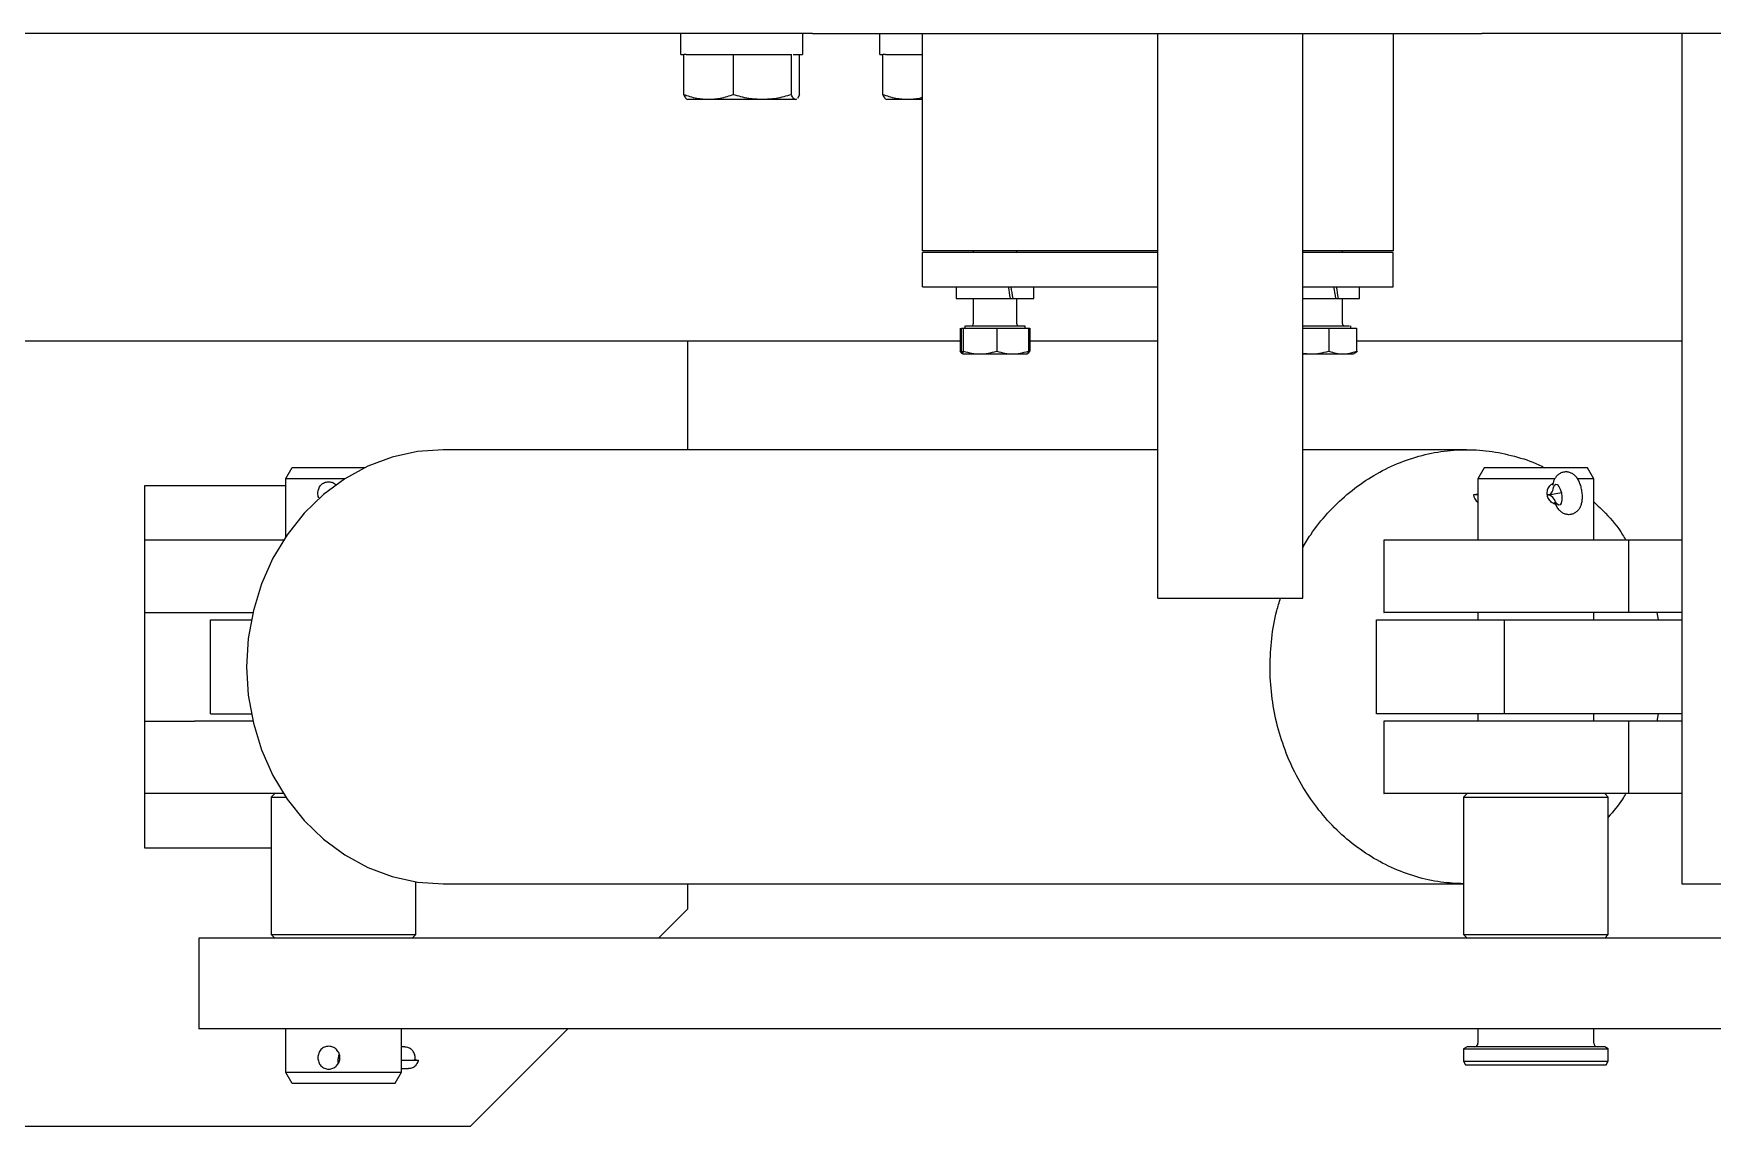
# Model space of a CAD drawing. Header units: millimetres. Extents: x 1293 to 41893, y 1011 to 26911.
# Drawn here: x 11770 to 12079.2, y 13901.7 to 14103 of the extents above; entities that cross this region are included whole.
import ezdxf

# ---------------------------------------------------------------- set-up
doc = ezdxf.new("R2010")
doc.units = ezdxf.units.MM
doc.header["$LTSCALE"] = 50
doc.layers.add('MAQUINAS', color=11, linetype='Continuous')

msp = doc.modelspace()

# ---------------------------------------------------------------- linework, layer by layer
at = {"layer": 'MAQUINAS', "linetype": 'Continuous', "lineweight": 25}
for p, q in [((11913.4165986, 14103.0425398), (11577.1914783, 14103.0425398)), ((11889.13684, 14103.0425398), (11889.13684, 14099.2158731)), ((11911.6501733, 14099.2158731), (11911.6501733, 14103.0425398)), ((11925.8035066, 14103.0425398), (11925.8035066, 14099.2158731)), ((11933.72684, 14063.0425398), (11933.72684, 14103.0425398)), ((11977.0601733, 14032.3758731), (11977.0601733, 14103.0425398)), ((12003.72684, 14032.3758731), (12003.72684, 14103.0425398)), ((12020.3935066, 14103.0425398), (12020.3935066, 14063.0425398)), ((12333.72684, 14103.0425398), (12036.7494008, 14103.0425398)), ((12073.5454338, 14103.0425398), (12073.5454338, 13946.3758731)), ((11889.7187207, 14091.7757038), (11889.7187207, 14099.2158731)), ((11890.1982029, 14099.2158731), (11889.7187207, 14099.2158731)), ((11898.3893351, 14099.2158731), (11899.4281961, 14099.2158731)), ((11898.8688173, 14091.7757038), (11898.8688173, 14099.2158731)), ((11908.9842245, 14099.2158731), (11909.5436032, 14099.2158731)), ((11909.5436032, 14091.7757038), (11909.5436032, 14099.2158731)), ((11911.0682926, 14091.7757038), (11911.0682926, 14099.2158731)), ((11926.3853874, 14091.7757038), (11926.3853874, 14099.2158731)), ((11926.8648696, 14099.2158731), (11926.3853874, 14099.2158731)), ((11911.0682926, 14091.7757038), (11910.6662199, 14091.0935873)), ((11890.2826471, 14090.9465446), (11890.3935066, 14090.8825398)), ((11910.4818329, 14090.9855734), (11910.3059479, 14090.8825398)), ((11910.3935066, 14090.8825398), (11910.5043662, 14090.9465446)), ((11926.9493137, 14090.9465446), (11927.0601733, 14090.8825398)), ((11933.7268267, 14056.3758731), (11933.7268267, 14062.7258731)), ((11977.0601733, 14062.7258731), (11933.7268267, 14062.7258731)), ((11977.0601733, 14063.0425398), (11933.72684, 14063.0425398)), ((11943.0601601, 14063.0425398), (11943.0601601, 14062.7258731)), ((11951.0601601, 14062.7258731), (11951.0601601, 14063.0425398)), ((12020.3935066, 14063.0425398), (12003.72684, 14063.0425398)), ((12020.3934934, 14062.7258731), (12003.72684, 14062.7258731)), ((12011.0601601, 14062.7258731), (12011.0601601, 14063.0425398)), ((12020.3934934, 14056.3758731), (12020.3934934, 14062.7258731)), ((11933.7268267, 14056.3758731), (11977.0601733, 14056.3758731)), ((11939.9034934, 14056.3758731), (11939.9034934, 14054.2558731)), ((11954.2168267, 14054.2558731), (11954.2168267, 14056.3758731)), ((12003.72684, 14056.3758731), (12020.3934934, 14056.3758731)), ((12014.2168267, 14054.2558731), (12014.2168267, 14056.3758731)), ((11939.9034934, 14054.2558731), (11954.2168267, 14054.2558731)), ((11943.0601601, 14054.2558731), (11943.0601601, 14049.5892064)), ((11951.0601601, 14049.5892064), (11951.0601601, 14054.2558731)), ((12003.6771137, 14054.2558731), (12014.2168267, 14054.2558731)), ((12011.0601601, 14049.5892064), (12011.0601601, 14054.2558731)), ((11940.6603846, 14048.7891398), (11940.6603846, 14044.5517048)), ((11940.9135033, 14048.7891398), (11953.4599355, 14048.7891398)), ((11940.9135033, 14044.5517048), (11940.9135033, 14048.7891398)), ((11941.2184463, 14048.7891398), (11941.2184463, 14044.5517048)), ((11941.5268267, 14049.1892064), (11941.5268267, 14048.7891398)), ((11947.3651031, 14048.7891398), (11947.3651031, 14044.5517048)), ((11951.4513812, 14049.1892064), (11951.7359641, 14049.1892064)), ((11952.5934934, 14048.7891398), (11952.5934934, 14049.1892064)), ((11953.2068169, 14048.7891398), (11953.2068169, 14044.5517048)), ((11953.4599355, 14048.7891398), (11953.4599355, 14044.5517048)), ((12003.72684, 14048.7891398), (12013.6685289, 14048.7891398)), ((12008.5623743, 14048.7891398), (12008.5623743, 14044.5517048)), ((12012.5934934, 14048.7891398), (12012.5934934, 14049.1892064)), ((12013.6685289, 14048.7891398), (12013.6685289, 14044.5517048)), ((11940.6603846, 14046.3758731), (11728.3934934, 14046.3758731)), ((11890.3934895, 14046.3758731), (11890.3934895, 14026.3758731)), ((11977.0601733, 14046.3758731), (11953.4599355, 14046.3758731)), ((12073.5454338, 14046.3758731), (12013.8235433, 14046.3758731)), ((11940.6603846, 14044.5517048), (11940.8745122, 14044.4909267)), ((11940.9135033, 14044.5517048), (11940.9925267, 14044.1472859)), ((11941.0543705, 14044.0365793), (11941.0659748, 14044.0158064)), ((11943.4094755, 14044.0158064), (11944.0584414, 14044.0158064)), ((11949.3584541, 14044.0158064), (11950.0526267, 14044.0158064)), ((11953.226295, 14044.1472859), (11953.4599355, 14044.5517048)), ((12003.72684, 14044.1423024), (12005.2581899, 14044.0158064)), ((12013.0601601, 14044.0158064), (12013.2154372, 14044.1054557)), ((12013.3503777, 14044.1968177), (12013.8235433, 14044.5517048)), ((11977.0601733, 14026.3758731), (11845.4179923, 14026.3758731)), ((12033.929437, 14026.3758731), (12003.72684, 14026.3758731)), ((11817.54819, 14023.0425398), (11816.3934895, 14021.0425398)), ((11816.3934895, 14021.0425398), (11816.3934895, 14010.2266932)), ((12037.1738844, 14023.0425398), (12036.0191839, 14021.0425398)), ((12036.0191839, 14021.0425398), (12036.0191839, 14009.7092064)), ((12057.3525172, 14021.0425398), (12056.1978167, 14023.0425398)), ((12057.3525172, 14009.7092064), (12057.3525172, 14021.0425398)), ((11816.3934895, 14019.7092064), (11790.3934895, 14019.7092064)), ((11790.3934895, 14019.7092064), (11790.3934895, 13953.0425398)), ((12036.0191839, 14018.2174945), (12035.1858953, 14018.0804144)), ((12036.0191839, 14018.0804144), (12035.1858953, 14018.0804144)), ((12048.9756596, 14018.0804144), (12048.8106155, 14018.0804144)), ((12049.0719495, 14018.0882364), (12051.3707677, 14018.4664035)), ((12050.14365, 14016.4092064), (12050.225956, 14016.4092064)), ((11799.6169765, 14009.7092064), (11790.3934895, 14009.7092064)), ((12018.6858638, 14009.7092064), (12018.6858638, 13996.3758731)), ((12073.5454338, 14009.7092064), (12024.1889855, 14009.7092064)), ((12063.75236, 14009.7092064), (12063.75236, 13996.3758731)), ((11977.0601733, 13999.0425398), (12003.72684, 13999.0425398)), ((11790.3934895, 13996.3758731), (11799.6169765, 13996.3758731)), ((12073.5454338, 13996.3758731), (12024.1889855, 13996.3758731)), ((12036.0191839, 13996.3758731), (12036.0191839, 13995.0425398)), ((12057.3525172, 13995.0425398), (12057.3525172, 13996.3758731)), ((12068.9630522, 13996.3758731), (12069.2030977, 13995.0425398)), ((11802.494328, 13995.0425398), (11802.494328, 13977.7092064)), ((11805.3415397, 13995.0425398), (11810.1443316, 13995.0425398)), ((12017.3360664, 13995.0425398), (12073.5454338, 13995.0425398)), ((12017.3360664, 13977.7092064), (12017.3360664, 13995.0425398)), ((12040.8645625, 13995.0425398), (12040.8645625, 13977.7092064)), ((11805.3415397, 13977.7092064), (11810.1443316, 13977.7092064)), ((12073.5454338, 13977.7092064), (12017.3360664, 13977.7092064)), ((12036.0191839, 13977.7092064), (12036.0191839, 13976.3758731)), ((12057.3525172, 13976.3758731), (12057.3525172, 13977.7092064)), ((12069.2030977, 13977.7092064), (12068.9630522, 13976.3758731)), ((11790.3934895, 13976.3758731), (11799.6169765, 13976.3758731)), ((12018.6858638, 13976.3758731), (12018.6858638, 13963.0425398)), ((12073.5454338, 13976.3758731), (12024.1889855, 13976.3758731)), ((12063.75236, 13976.3758731), (12063.75236, 13963.0425398)), ((11799.6169765, 13963.0425398), (11790.3934895, 13963.0425398)), ((11814.3934895, 13963.0425398), (11813.7268228, 13962.3758731)), ((11813.7268228, 13962.3758731), (11813.7268228, 13937.0425398)), ((12073.5454338, 13963.0425398), (12024.1889855, 13963.0425398)), ((12034.0191839, 13963.0425398), (12033.3525172, 13962.3758731)), ((12033.3525172, 13962.3758731), (12033.3525172, 13937.0425398)), ((12060.0191839, 13962.3758731), (12059.3525172, 13963.0425398)), ((12060.0191839, 13937.0425398), (12060.0191839, 13962.3758731)), ((11790.3934895, 13953.0425398), (11813.7268228, 13953.0425398)), ((11840.3934895, 13937.0425398), (11840.3934895, 13946.7837832)), ((11845.4179923, 13946.3758731), (12033.3525172, 13946.3758731)), ((11890.3934895, 13946.3758731), (11890.3934895, 13941.7092064)), ((12073.5454338, 13946.3758731), (12132.5894083, 13946.3758731)), ((11890.3934895, 13941.7092064), (11885.0601562, 13936.3758731)), ((11800.3934895, 13936.3758731), (11800.3934895, 13919.7092064)), ((12096.8727438, 13936.3758731), (11802.2659118, 13936.3758731)), ((11813.7268228, 13937.0425398), (11814.3934895, 13936.3758731)), ((11839.7268228, 13936.3758731), (11840.3934895, 13937.0425398)), ((12033.3525172, 13937.0425398), (12034.0191839, 13936.3758731)), ((12059.3525172, 13936.3758731), (12060.0191839, 13937.0425398)), ((12096.8727438, 13919.7092064), (11802.2659118, 13919.7092064)), ((11816.3934895, 13919.7092064), (11816.3934895, 13911.7068384)), ((11837.7268228, 13911.7068384), (11837.7268228, 13919.7092064)), ((11868.3934895, 13919.7092064), (11850.3934895, 13901.7092064)), ((12036.0191839, 13919.7092064), (12036.0191839, 13917.0425398)), ((12057.3525172, 13917.0425398), (12057.3525172, 13919.7092064)), ((11838.3533427, 13916.3425398), (11837.7268228, 13916.3425398)), ((12034.0191839, 13916.3758731), (12033.3525172, 13915.9909729)), ((12033.3525172, 13915.9909729), (12033.3525172, 13913.7092064)), ((12060.0191839, 13915.9909729), (12059.3525172, 13916.3758731)), ((12060.0191839, 13913.7092064), (12060.0191839, 13915.9909729)), ((11840.8677257, 13913.8355149), (11837.7268228, 13913.8355149)), ((11837.7268228, 13912.4092064), (11839.0406347, 13912.4092064)), ((11840.2555857, 13914.016554), (11840.8677257, 13913.8355149)), ((12033.3525172, 13913.7092064), (12033.7374174, 13913.0425398)), ((12059.6342837, 13913.0425398), (12060.0191839, 13913.7092064)), ((11816.3934895, 13911.7068384), (11817.5468228, 13909.7092064)), ((11836.5734895, 13909.7092064), (11837.7268228, 13911.7068384)), ((11850.3934895, 13901.7092064), (11597.0054871, 13901.7092064))]:
    msp.add_line(p, q, dxfattribs=at)
at = {"layer": 'MAQUINAS', "linetype": 'Continuous', "lineweight": 25, "flags": 128}
for points in [[(11845.4179923, 14026.3758731), (11840.6924589, 14026.0336676), (11836.0477807, 14025.0129062), (11831.5634293, 14023.3310544), (11827.3161334, 14021.0168893), (11823.3785654, 14018.1100067), (11819.818098, 14014.6601444), (11816.6956519, 14010.7263303), (11814.064653, 14006.3758731), (11811.9701185, 14001.6832104), (11810.4478863, 13996.7286349), (11809.5240024, 13991.5969208), (11809.2142746, 13986.3758731), (11809.5240024, 13981.1548254), (11810.4478863, 13976.0231113), (11811.9701185, 13971.0685358), (11814.064653, 13966.3758731), (11816.6956519, 13962.025416), (11819.818098, 13958.0916019), (11823.3785654, 13954.6417395), (11827.3161334, 13951.734857), (11831.5634293, 13949.4206918), (11836.0477807, 13947.7388401), (11840.6924589, 13946.7180787), (11845.4179923, 13946.3758731)], [(12048.9756596, 14018.0804144), (12049.1347275, 14018.1021267), (12049.2859913, 14018.1670305), (12049.4278262, 14018.2744285), (12049.5587085, 14018.423167), (12049.6772324, 14018.6116485), (12049.7821247, 14018.8378481), (12049.8722587, 14019.0993362), (12049.9466661, 14019.3933038)], [(12049.9466661, 14019.3933038), (12050.1074884, 14019.8224474), (12050.3463905, 14020.0167232), (12050.6311625, 14019.9499381), (12050.9234105, 14019.6310964), (12051.1837323, 14019.1031856), (12051.3770303, 14018.4373807), (12051.4772434, 14017.7234482), (12051.4708604, 14017.0576433), (12051.3587419, 14016.5297325), (12051.1560042, 14016.2108908), (12050.8899811, 14016.1441057), (12050.5965389, 14016.3383814), (12050.3152408, 14016.767525)]]:
    msp.add_lwpolyline(points, dxfattribs=at)
at = {"layer": 'MAQUINAS', "linetype": 'Continuous', "lineweight": 25}
for centre, radius, start, end in [((11942.6601601, 14049.5892064), 0.4, 270, 0), ((11951.4601601, 14049.5892064), 0.4, 180, 270), ((12011.4601601, 14049.5892064), 0.4, 180, 270), ((12037.1403485, 14018.3280296), 1.9700762, 187.220496237, 235.312715199), ((12048.4452103, 14016.1993283), 1.9544466, 16.901066343, 74.252025977), ((12035.3525172, 13917.0425398), 0.6666667, 270, 0), ((12058.0191839, 13917.0425398), 0.6666667, 180, 270)]:
    msp.add_arc(centre, radius, start, end, dxfattribs=at)
for centre, major_axis, ratio, start_param, end_param in [((11947.0601601, 14052.7529834), (-6.4973565, 40.5846311), 0.0739287909, 4.7375908547, 4.7899342119), ((11947.0601601, 14055.7587628), (-6.4973565, 40.5846311), 0.0739287909, 4.6635170975, 4.7157590146), ((12007.0601601, 14052.7529834), (-6.5256652, 40.5847237), 0.0723990126, 4.7377852628, 4.79012862), ((12007.0601601, 14055.7587628), (-6.5256652, 40.5847237), 0.0723990126, 4.6637115056, 4.7159534227)]:
    msp.add_ellipse(centre, major_axis=major_axis, ratio=ratio, start_param=start_param, end_param=end_param, dxfattribs=at)
for points in [[(11913.4165986, 14103.0425398), (11917.6368716, 14103.0425398), (11926.0774176, 14103.0425398), (11938.3050102, 14103.0425398), (11950.1850887, 14103.0425398), (11961.6652115, 14103.0425398), (11972.7309362, 14103.0425398), (11983.3585697, 14103.0425398), (11993.5282756, 14103.0425398), (12003.2191444, 14103.0425398), (12012.4160472, 14103.0425398), (12021.0873803, 14103.0425398), (12029.2674537, 14103.0425398), (12034.2554185, 14103.0425398), (12036.7494008, 14103.0425398)], [(11890.1982029, 14099.2158731), (11890.6335289, 14099.2158731), (11891.504181, 14099.2158731), (11893.4701245, 14099.2158731), (11895.7787331, 14099.2158731), (11897.5191344, 14099.2158731), (11898.3893351, 14099.2158731)], [(11899.4281961, 14099.2158731), (11900.3256414, 14099.2158731), (11902.1205321, 14099.2158731), (11904.7210378, 14099.2158731), (11907.107357, 14099.2158731), (11908.358602, 14099.2158731), (11908.9842245, 14099.2158731)], [(11904.2062103, 14090.8825398), (11903.373777, 14090.8825398), (11901.7089105, 14090.8825398), (11899.059794, 14090.8825398), (11896.4904351, 14090.8825398), (11895.025991, 14090.8825398), (11894.293769, 14090.8825398)], [(11910.3059479, 14090.8825398), (11910.1252314, 14090.8825398), (11909.7637985, 14090.8825398), (11908.3974975, 14090.8825398), (11906.5525481, 14090.8825398), (11904.9883229, 14090.8825398), (11904.2062103, 14090.8825398)], [(11941.0659748, 14044.0158064), (11941.128592, 14044.0158064), (11941.2538263, 14044.0158064), (11941.9501568, 14044.0158064), (11942.9520717, 14044.0158064), (11943.845207, 14044.0158064), (11944.2917747, 14044.0158064)], [(11944.2917747, 14044.0158064), (11944.7748799, 14044.0158064), (11945.7410904, 14044.0158064), (11947.3269071, 14044.0158064), (11948.896772, 14044.0158064), (11949.8228973, 14044.0158064), (11950.28596, 14044.0158064)], [(12005.2581899, 14044.0158064), (12005.7698343, 14044.0158064), (12006.7931232, 14044.0158064), (12008.3742127, 14044.0158064), (12009.8767204, 14044.0158064), (12010.7025412, 14044.0158064), (12011.1154516, 14044.0158064)], [(11977.0601733, 13999.0425398), (11977.0601733, 13999.097578), (11977.0601733, 13999.2076544), (11977.0601733, 14000.0931092), (11977.0601733, 14001.4899823), (11977.0601733, 14003.4262938), (11977.0601733, 14005.8550006), (11977.0601733, 14008.7382746), (11977.0601733, 14012.0257834), (11977.0601733, 14015.6615445), (11977.0601733, 14019.5832772), (11977.0601733, 14023.7238988), (11977.0601733, 14028.0125571), (11977.0601733, 14030.9214344), (11977.0601733, 14032.3758731)], [(12003.72684, 13999.0425398), (12003.72684, 13999.097578), (12003.72684, 13999.2076544), (12003.72684, 14000.0931092), (12003.72684, 14001.4899823), (12003.72684, 14003.4262938), (12003.72684, 14005.8550006), (12003.72684, 14008.7382746), (12003.72684, 14012.0257834), (12003.72684, 14015.6615445), (12003.72684, 14019.5832772), (12003.72684, 14023.7238988), (12003.72684, 14028.0125571), (12003.72684, 14030.9214344), (12003.72684, 14032.3758731)]]:
    msp.add_open_spline(points, degree=3, dxfattribs=at)
for points, knots in [([(11889.2158101, 14099.2158731), (11889.1961251, 14099.2158731), (11889.1321691, 14099.2158731), (11889.5260022, 14099.2158731), (11889.7986173, 14099.2158731)], [0, 0, 0, 0, 0.3077902795, 1, 1, 1, 1]), ([(11909.8568332, 14099.2158731), (11910.2255666, 14099.2158731), (11911.0467503, 14099.2158731), (11911.610897, 14099.2158731), (11911.5816471, 14099.2158731), (11911.5712032, 14099.2158731)], [0, 0, 0, 0, 0.3438226913, 0.7657064074, 1, 1, 1, 1]), ([(11925.8824767, 14099.2158731), (11925.8627917, 14099.2158731), (11925.7988358, 14099.2158731), (11926.1926689, 14099.2158731), (11926.465284, 14099.2158731)], [0, 0, 0, 0, 0.30779027954, 1, 1, 1, 1]), ([(11926.8648696, 14099.2158731), (11927.2997647, 14099.2158731), (11928.1695549, 14099.2158731), (11930.1419621, 14099.2158731), (11932.030755, 14099.2158731), (11933.3110969, 14099.2158731), (11933.72684, 14099.2158731)], [0, 0, 0, 0, 0.2872860788, 0.5745721576, 0.8618582365, 1, 1, 1, 1]), ([(11894.293769, 14090.8825398), (11893.5694897, 14090.9227407), (11892.0193308, 14091.0087817), (11890.5183824, 14091.5091318), (11889.7187207, 14091.7757038)], [0, 0, 0, 0, 0.4672290805, 1, 1, 1, 1]), ([(11889.7187207, 14091.7757038), (11889.8517398, 14091.497548), (11890.0444629, 14091.0945454), (11890.2435155, 14091.0113474), (11890.3051803, 14090.9855734)], [0, 0, 0, 0, 0.690208586, 1, 1, 1, 1]), ([(11898.8688173, 14091.7757038), (11898.0691556, 14091.5091318), (11896.5682072, 14091.0087817), (11895.0180483, 14090.9227407), (11894.293769, 14090.8825398)], [0, 0, 0, 0, 0.5327709195, 1, 1, 1, 1]), ([(11904.2062103, 14090.8825398), (11903.3612436, 14090.9227407), (11901.5527802, 14091.0087817), (11899.8017274, 14091.5091318), (11898.8688173, 14091.7757038)], [0, 0, 0, 0, 0.4672290805, 1, 1, 1, 1]), ([(11909.5436032, 14091.7757038), (11908.6106932, 14091.5091318), (11906.8596403, 14091.0087817), (11905.051177, 14090.9227407), (11904.2062103, 14090.8825398)], [0, 0, 0, 0, 0.5327709195, 1, 1, 1, 1]), ([(11910.3059479, 14090.8825398), (11910.1852606, 14090.9227407), (11909.9269561, 14091.0087817), (11909.6768516, 14091.5091318), (11909.5436032, 14091.7757038)], [0, 0, 0, 0, 0.4672290805, 1, 1, 1, 1]), ([(11930.9604357, 14090.8825398), (11930.2361564, 14090.9227407), (11928.6859974, 14091.0087817), (11927.185049, 14091.5091318), (11926.3853874, 14091.7757038)], [0, 0, 0, 0, 0.4672290805, 1, 1, 1, 1]), ([(11926.3853874, 14091.7757038), (11926.5184065, 14091.497548), (11926.7111296, 14091.0945454), (11926.9101822, 14091.0113474), (11926.971847, 14090.9855734)], [0, 0, 0, 0, 0.690208586, 1, 1, 1, 1]), ([(11894.293769, 14090.8825398), (11893.6408488, 14090.8825398), (11892.3350084, 14090.8825398), (11891.0702443, 14090.8825398), (11890.4109553, 14090.8825398), (11890.4621238, 14090.8825398), (11890.4790462, 14090.8825398)], [0, 0, 0, 0, 0.28619321806, 0.57238643611, 0.85857965417, 1, 1, 1, 1]), ([(11930.9604357, 14090.8825398), (11930.3075155, 14090.8825398), (11929.0016751, 14090.8825398), (11927.7369109, 14090.8825398), (11927.0776219, 14090.8825398), (11927.1287905, 14090.8825398), (11927.1457129, 14090.8825398)], [0, 0, 0, 0, 0.28619321806, 0.57238643611, 0.85857965417, 1, 1, 1, 1]), ([(11933.72684, 14091.2644192), (11933.5258898, 14091.2033819), (11932.6212721, 14090.9286103), (11931.6870957, 14090.9026969), (11930.9604357, 14090.8825398)], [0, 0, 0, 0, 0.2221382445, 1, 1, 1, 1]), ([(11933.72684, 14090.8825398), (11933.5561596, 14090.8825398), (11932.5379872, 14090.8825398), (11931.6770502, 14090.8825398), (11930.9604357, 14090.8825398)], [0, 0, 0, 0, 0.1676341026, 1, 1, 1, 1]), ([(11941.5995829, 14049.1892064), (11941.6204819, 14049.1892064), (11941.6681737, 14049.1892064), (11942.7292495, 14049.1892064), (11944.4355201, 14049.1892064), (11946.5712314, 14049.1892064), (11948.7600326, 14049.1892064), (11950.7455605, 14049.1892064), (11951.5613851, 14049.1892064), (11951.9692974, 14049.1892064)], [0, 0, 0, 0, 0.1150474802, 0.2625395668, 0.4100316534, 0.5575237401, 0.7050158267, 0.8525079134, 1, 1, 1, 1]), ([(11951.9692974, 14049.1892064), (11952.2850578, 14049.1892064), (11952.6702778, 14049.1892064), (11952.5435819, 14049.1892064), (11952.5207372, 14049.1892064)], [0, 0, 0, 0, 0.8196887698, 1, 1, 1, 1]), ([(12003.8173164, 14049.1892064), (12004.3268024, 14049.1892064), (12005.4463929, 14049.1892064), (12007.568272, 14049.1892064), (12009.6715702, 14049.1892064), (12011.4481142, 14049.1892064), (12012.041406, 14049.1892064), (12012.3380519, 14049.1892064)], [0, 0, 0, 0, 0.1727127827, 0.379534587, 0.5863563913, 0.7931781957, 1, 1, 1, 1]), ([(11941.0087129, 14044.0778471), (11940.9703508, 14044.0942426), (11940.8521272, 14044.1447698), (11940.737689, 14044.3876418), (11940.6603846, 14044.5517048)], [0, 0, 0, 0, 0.3244876594, 1, 1, 1, 1]), ([(11941.0659748, 14044.0158064), (11941.0905824, 14044.0408698), (11941.142245, 14044.0934893), (11941.1922561, 14044.3942174), (11941.2184463, 14044.5517048)], [0, 0, 0, 0, 0.476312925, 1, 1, 1, 1]), ([(11941.2184463, 14044.5517048), (11941.746355, 14044.3942174), (11942.7544162, 14044.0934893), (11943.7957662, 14044.0408698), (11944.2917747, 14044.0158064)], [0, 0, 0, 0, 0.523687075, 1, 1, 1, 1]), ([(11944.2917747, 14044.0158064), (11944.7877832, 14044.0408698), (11945.8291332, 14044.0934893), (11946.8371945, 14044.3942174), (11947.3651031, 14044.5517048)], [0, 0, 0, 0, 0.476312925, 1, 1, 1, 1]), ([(11947.3651031, 14044.5517048), (11947.8668216, 14044.3942174), (11948.8248717, 14044.0934893), (11949.8145591, 14044.0408698), (11950.28596, 14044.0158064)], [0, 0, 0, 0, 0.523687075, 1, 1, 1, 1]), ([(11950.28596, 14044.0158064), (11950.7573609, 14044.0408698), (11951.7470483, 14044.0934893), (11952.7050984, 14044.3942174), (11953.2068169, 14044.5517048)], [0, 0, 0, 0, 0.476312925, 1, 1, 1, 1]), ([(11950.28596, 14044.0158064), (11950.7066375, 14044.0158064), (11951.5479926, 14044.0158064), (11952.4346367, 14044.0158064), (11952.9810449, 14044.0158064), (11953.0157829, 14044.0158064), (11953.0315628, 14044.0158064)], [0, 0, 0, 0, 0.2609363047, 0.5218726094, 0.782808914, 1, 1, 1, 1]), ([(11953.2068169, 14044.5517048), (11953.180639, 14044.3923717), (11953.1344131, 14044.1110153), (11953.08666, 14044.0590964), (11953.0659496, 14044.0365793)], [0, 0, 0, 0, 0.5663037857, 1, 1, 1, 1]), ([(12003.72684, 14044.0158064), (12003.763726, 14044.0158064), (12004.1975891, 14044.0158064), (12004.7514327, 14044.0158064), (12005.2581899, 14044.0158064)], [0, 0, 0, 0, 0.0850175959, 1, 1, 1, 1]), ([(12005.2581899, 14044.0158064), (12005.7914565, 14044.0408698), (12006.9110285, 14044.0934893), (12007.9948113, 14044.3942174), (12008.5623743, 14044.5517048)], [0, 0, 0, 0, 0.476312925, 1, 1, 1, 1]), ([(12008.5623743, 14044.5517048), (12009.0009189, 14044.3942174), (12009.8383362, 14044.0934893), (12010.7034071, 14044.0408698), (12011.1154516, 14044.0158064)], [0, 0, 0, 0, 0.523687075, 1, 1, 1, 1]), ([(12011.1154516, 14044.0158064), (12011.527496, 14044.0408698), (12012.392567, 14044.0934893), (12013.2299843, 14044.3942174), (12013.6685289, 14044.5517048)], [0, 0, 0, 0, 0.47631292503, 1, 1, 1, 1]), ([(12011.1154516, 14044.0158064), (12011.4764187, 14044.0158064), (12012.1983529, 14044.0158064), (12012.8218413, 14044.0158064), (12013.1043197, 14044.0158064), (12013.0409367, 14044.0158064), (12013.0319771, 14044.0158064)], [0, 0, 0, 0, 0.3159930208, 0.6319860415, 0.9479790623, 1, 1, 1, 1]), ([(12013.6685289, 14044.5517048), (12013.5399675, 14044.3802804), (12013.3879103, 14044.1775266), (12013.2308139, 14044.1284502), (12013.2065395, 14044.1208669)], [0, 0, 0, 0, 0.8454807168, 1, 1, 1, 1]), ([(12003.72684, 14008.2786694), (12004.205627, 14009.1062661), (12005.5354073, 14011.4048279), (12008.2714769, 14014.7299562), (12011.8229232, 14018.2037339), (12015.7768906, 14021.1151485), (12020.034983, 14023.4370075), (12024.5324214, 14025.1231479), (12029.1906834, 14026.147838), (12033.9282665, 14026.4875055), (12038.6728727, 14026.1573789), (12043.3100654, 14025.0849845), (12046.5499742, 14024.0192028), (12048.1375383, 14023.1400018), (12048.3135244, 14023.0425398)], [0, 0, 0, 0, 0.0526439608, 0.1462130084, 0.239782056, 0.3333511036, 0.4269201513, 0.5204891989, 0.6140582465, 0.7076272941, 0.8011963417, 0.8947653893, 0.9883344369, 1, 1, 1, 1]), ([(11827.363211, 14021.0425398), (11827.0334244, 14021.0425398), (11826.0065886, 14021.0425398), (11824.2928129, 14021.0425398), (11822.3229793, 14021.0425398), (11820.5341871, 14021.0425398), (11818.9975033, 14021.0425398), (11817.7663919, 14021.0425398), (11816.9081993, 14021.0425398), (11816.4388442, 14021.0425398), (11816.4387534, 14021.0425398), (11816.4387169, 14021.0425398)], [0, 0, 0, 0, 0.0580816236, 0.180845079, 0.3036085344, 0.4263719898, 0.5491354453, 0.6718989007, 0.7946623561, 0.9174258115, 1, 1, 1, 1]), ([(11831.0339049, 14023.0425398), (11830.7354112, 14023.0425398), (11829.8776943, 14023.0425398), (11828.315669, 14023.0425398), (11826.4460221, 14023.0425398), (11824.5924411, 14023.0425398), (11822.8357791, 14023.0425398), (11821.2406479, 14023.0425398), (11819.8703101, 14023.0425398), (11818.7724716, 14023.0425398), (11818.0071808, 14023.0425398), (11817.588635, 14023.0425398), (11817.588554, 14023.0425398), (11817.5885214, 14023.0425398)], [0, 0, 0, 0, 0.0522971188, 0.1502749218, 0.2482527248, 0.3462305278, 0.4442083308, 0.5421861337, 0.6401639367, 0.7381417397, 0.8361195427, 0.9340973457, 1, 1, 1, 1]), ([(12050.1811218, 14021.0425398), (12049.7150981, 14021.0425398), (12048.5878778, 14021.0425398), (12046.6871726, 14021.0425398), (12044.5964346, 14021.0425398), (12042.5812526, 14021.0425398), (12040.7253193, 14021.0425398), (12039.0971398, 14021.0425398), (12037.7643032, 14021.0425398), (12036.7607706, 14021.0425398), (12036.1891244, 14021.0425398), (12035.9511514, 14021.0425398), (12036.0194579, 14021.0425398), (12036.0195948, 14021.0425398)], [0, 0, 0, 0, 0.0726106096, 0.1756308789, 0.2786511482, 0.3816714175, 0.4846916868, 0.5877119561, 0.6907322254, 0.7937524947, 0.896772764, 0.9997930333, 1, 1, 1, 1]), ([(12056.1974502, 14023.0425398), (12056.1623426, 14023.0425398), (12056.0920568, 14023.0425398), (12055.5274346, 14023.0425398), (12054.6490333, 14023.0425398), (12053.4575439, 14023.0425398), (12052.0077158, 14023.0425398), (12050.3528638, 14023.0425398), (12048.5572276, 14023.0425398), (12046.6896345, 14023.0425398), (12044.8219225, 14023.0425398), (12043.0257754, 14023.0425398), (12041.3705156, 14023.0425398), (12039.9186552, 14023.0425398), (12038.7300854, 14023.0425398), (12037.835193, 14023.0425398), (12037.325428, 14023.0425398), (12037.1132167, 14023.0425398), (12037.1741287, 14023.0425398), (12037.1742509, 14023.0425398)], [0, 0, 0, 0, 0.0623744381, 0.1248744381, 0.1873744381, 0.2498744381, 0.3123744381, 0.3748744381, 0.4373744381, 0.4998744381, 0.5623744381, 0.6248744381, 0.6873744381, 0.7498744381, 0.8123744381, 0.8748744381, 0.9373744381, 0.9998744381, 1, 1, 1, 1]), ([(12050.3566166, 14016.2024697), (12050.3806062, 14016.1453087), (12050.5103969, 14015.8360507), (12050.8235967, 14015.4111923), (12051.3111589, 14014.9334137), (12051.8703529, 14014.6123478), (12052.5010227, 14014.4477051), (12053.1714263, 14014.4692242), (12053.7970698, 14014.6848785), (12054.3130454, 14015.0515068), (12054.6986042, 14015.5053474), (12054.9782215, 14016.0350611), (12055.1688097, 14016.6639749), (12055.2633382, 14017.4148686), (12055.2452741, 14018.2678986), (12055.1138921, 14019.1470556), (12054.8778503, 14019.995064), (12054.5436061, 14020.7545235), (12054.1251289, 14021.3696077), (12053.6293167, 14021.8352136), (12053.0677557, 14022.1508634), (12052.4342056, 14022.3072023), (12051.7650891, 14022.2768548), (12051.1441722, 14022.0539373), (12050.6337244, 14021.6831822), (12050.2542445, 14021.2257395), (12049.9754741, 14020.6981979), (12049.8740692, 14020.3069053), (12049.8210582, 14020.102351)], [0, 0, 0, 0, 0.0106829043, 0.0577976796, 0.0958438181, 0.1325272711, 0.1691982275, 0.2061347499, 0.2448539144, 0.2799068852, 0.3135779184, 0.3482261321, 0.3867712318, 0.4324243199, 0.4811549237, 0.5280831532, 0.5753339196, 0.625287537, 0.6718605566, 0.7097609073, 0.7464277168, 0.7831091239, 0.8200576296, 0.8585845372, 0.8935322151, 0.9271961658, 0.9619406668, 1, 1, 1, 1]), ([(12057.3521063, 14021.0425398), (12057.3130787, 14021.0425398), (12057.234945, 14021.0425398), (12056.5966397, 14021.0425398), (12055.6514301, 14021.0425398), (12054.7506149, 14021.0425398), (12054.3148606, 14021.0425398)], [0, 0, 0, 0, 0.2536207103, 0.5077519678, 0.7618832252, 1, 1, 1, 1]), ([(11822.6099248, 14017.3652438), (11822.5647269, 14017.4323728), (11822.3704326, 14017.7209424), (11822.2972163, 14018.3834304), (11822.4330293, 14019.2012607), (11822.8668696, 14019.8957583), (11823.5172657, 14020.3803712), (11824.0464885, 14020.4440481), (11824.3109881, 14020.4758731)], [0, 0, 0, 0, 0.0571443056, 0.2456483422, 0.4341523789, 0.6228223011, 0.8114908236, 1, 1, 1, 1]), ([(11824.3109881, 14020.4758731), (11824.5819466, 14020.4471752), (11825.119381, 14020.3902542), (11825.5481819, 14020.0415624), (11825.7607941, 14019.8686707)], [0, 0, 0, 0, 0.5041704432, 1, 1, 1, 1]), ([(12050.14365, 14016.4092064), (12050.1011065, 14016.4170789), (12049.8051283, 14016.4718483), (12049.3278292, 14016.8706769), (12048.8618305, 14017.5442157), (12048.6961137, 14018.3787106), (12048.8652841, 14019.1961755), (12049.2761789, 14019.8597673), (12049.6786985, 14020.0985257), (12049.8508383, 14020.2006321)], [0, 0, 0, 0, 0.0283879428, 0.1974969864, 0.3666072845, 0.5355688946, 0.7045305047, 0.8736408028, 1, 1, 1, 1]), ([(12049.8197143, 14020.1008951), (12049.8065493, 14020.042952), (12049.7746671, 14019.9026288), (12049.7257119, 14019.8160176), (12049.7433678, 14019.841882), (12049.7443582, 14019.8433329)], [0, 0, 0, 0, 0.39900468613, 0.96628738782, 1, 1, 1, 1]), ([(12050.0774191, 14016.6262781), (12050.0763988, 14016.6270454), (12050.0522635, 14016.6451981), (12050.1368963, 14016.5663751), (12050.2433549, 14016.3951775), (12050.3244978, 14016.2375918), (12050.3487739, 14016.1904457)], [0, 0, 0, 0, 0.0170974986, 0.4044762786, 0.8218326019, 1, 1, 1, 1]), ([(12057.3525172, 14016.7693363), (12058.0886849, 14016.080207), (12060.0289522, 14014.2639157), (12061.9986668, 14011.8515691), (12063.06486, 14010.0504984), (12063.2668971, 14009.7092064)], [0, 0, 0, 0, 0.3313410715, 0.8732932153, 1, 1, 1, 1]), ([(11816.0601562, 14009.7092064), (11815.1234402, 14009.7092064), (11812.7124564, 14009.7092064), (11809.2563505, 14009.7092064), (11805.7886561, 14009.7092064), (11802.9732975, 14009.7092064), (11800.8022949, 14009.7092064), (11800.0120827, 14009.7092064), (11799.6169765, 14009.7092064)], [0, 0, 0, 0, 0.1127479111, 0.2901983289, 0.4676487467, 0.6450991644, 0.8225495822, 1, 1, 1, 1]), ([(12024.1889855, 14009.7092064), (12023.5364172, 14009.7092064), (12022.2312806, 14009.7092064), (12020.7393766, 14009.7092064), (12019.6067542, 14009.7092064), (12018.9313273, 14009.7092064), (12018.6408505, 14009.7092064), (12018.7063708, 14009.7092064), (12018.7158879, 14009.7092064)], [0, 0, 0, 0, 0.19342593176, 0.38685186352, 0.58027779528, 0.77370372704, 0.9671296588, 1, 1, 1, 1]), ([(12033.3525172, 13946.4176515), (12031.9659309, 13946.4781901), (12028.9999352, 13946.607686), (12024.5326813, 13947.6392588), (12020.0351839, 13949.31208), (12015.7758272, 13951.636572), (12011.8269758, 13954.5507739), (12008.2563296, 13958.0107696), (12005.1249616, 13961.955759), (12002.4864033, 13966.3186902), (12000.3860114, 13971.0247187), (11998.8589301, 13975.9936497), (11997.9342545, 13981.1393502), (11997.6167346, 13986.3779019), (11997.9531228, 13991.6042807), (11998.6359406, 13995.8658335), (11999.4204901, 13998.2754452), (11999.6702497, 13999.0425398)], [0, 0, 0, 0, 0.06120028861, 0.13091128955, 0.20062229048, 0.27033329142, 0.34004429236, 0.40975529329, 0.47946629423, 0.54917729516, 0.6188882961, 0.68859929703, 0.75831029797, 0.8280212989, 0.89773229984, 0.96744330077, 1, 1, 1, 1]), ([(11799.6169765, 13996.3758731), (11800.012645, 13996.3758731), (11800.803982, 13996.3758731), (11802.9665491, 13996.3758731), (11805.8139627, 13996.3758731), (11808.34217, 13996.3758731), (11810.0302433, 13996.3758731), (11810.3843771, 13996.3758731)], [0, 0, 0, 0, 0.2344402206, 0.4688804411, 0.7033206617, 0.9377608823, 1, 1, 1, 1]), ([(12024.1889855, 13996.3758731), (12023.5364172, 13996.3758731), (12022.2312806, 13996.3758731), (12020.7393766, 13996.3758731), (12019.6067542, 13996.3758731), (12018.9313273, 13996.3758731), (12018.6408505, 13996.3758731), (12018.7063708, 13996.3758731), (12018.7158879, 13996.3758731)], [0, 0, 0, 0, 0.1934259318, 0.3868518635, 0.5802777953, 0.773703727, 0.9671296588, 1, 1, 1, 1]), ([(11802.5531629, 13995.0425398), (11802.5372957, 13995.0425398), (11802.4767488, 13995.0425398), (11802.90783, 13995.0425398), (11803.8008418, 13995.0425398), (11804.8279737, 13995.0425398), (11805.3415397, 13995.0425398)], [0, 0, 0, 0, 0.1058472404, 0.4038981602, 0.7019490801, 1, 1, 1, 1]), ([(11802.5531629, 13977.7092064), (11802.5372957, 13977.7092064), (11802.4767488, 13977.7092064), (11802.90783, 13977.7092064), (11803.8008418, 13977.7092064), (11804.8279737, 13977.7092064), (11805.3415397, 13977.7092064)], [0, 0, 0, 0, 0.1058472404, 0.4038981602, 0.7019490801, 1, 1, 1, 1]), ([(11810.3843771, 13976.3758731), (11810.0302433, 13976.3758731), (11808.34217, 13976.3758731), (11805.8139627, 13976.3758731), (11802.9665491, 13976.3758731), (11800.803982, 13976.3758731), (11800.012645, 13976.3758731), (11799.6169765, 13976.3758731)], [0, 0, 0, 0, 0.0622391177, 0.2966793383, 0.5311195589, 0.7655597794, 1, 1, 1, 1]), ([(12024.1889855, 13976.3758731), (12023.5364172, 13976.3758731), (12022.2312806, 13976.3758731), (12020.7393766, 13976.3758731), (12019.6067542, 13976.3758731), (12018.9313273, 13976.3758731), (12018.6408505, 13976.3758731), (12018.7063708, 13976.3758731), (12018.7158879, 13976.3758731)], [0, 0, 0, 0, 0.19342593176, 0.38685186352, 0.58027779528, 0.77370372704, 0.9671296588, 1, 1, 1, 1]), ([(11816.0601562, 13963.0425398), (11815.1234402, 13963.0425398), (11812.7124564, 13963.0425398), (11809.2563505, 13963.0425398), (11805.7886561, 13963.0425398), (11802.9732975, 13963.0425398), (11800.8022949, 13963.0425398), (11800.0120827, 13963.0425398), (11799.6169765, 13963.0425398)], [0, 0, 0, 0, 0.1127479111, 0.2901983289, 0.4676487467, 0.6450991644, 0.8225495822, 1, 1, 1, 1]), ([(11813.7833571, 13962.3758731), (11813.7829107, 13962.3758731), (11813.7818005, 13962.3758731), (11814.3811251, 13962.3758731), (11815.2771143, 13962.3758731), (11816.1469847, 13962.3758731), (11816.4837081, 13962.3758731)], [0, 0, 0, 0, 0.203567367, 0.5062119808, 0.8088565946, 1, 1, 1, 1]), ([(12024.1889855, 13963.0425398), (12023.5364172, 13963.0425398), (12022.2312806, 13963.0425398), (12020.7393766, 13963.0425398), (12019.6067542, 13963.0425398), (12018.9313273, 13963.0425398), (12018.6408505, 13963.0425398), (12018.7063708, 13963.0425398), (12018.7158879, 13963.0425398)], [0, 0, 0, 0, 0.19342593176, 0.38685186352, 0.58027779528, 0.77370372704, 0.9671296588, 1, 1, 1, 1]), ([(12033.3530309, 13962.3758731), (12033.3528597, 13962.3758731), (12033.2674766, 13962.3758731), (12033.5649424, 13962.3758731), (12034.279502, 13962.3758731), (12035.5339113, 13962.3758731), (12037.1999809, 13962.3758731), (12039.2351162, 13962.3758731), (12041.5553653, 13962.3758731), (12044.0731022, 13962.3758731), (12046.6911547, 13962.3758731), (12049.3090405, 13962.3758731), (12051.8260612, 13962.3758731), (12054.1457387, 13962.3758731), (12056.1780252, 13962.3758731), (12057.8481875, 13962.3758731), (12059.0794804, 13962.3758731), (12059.8709357, 13962.3758731), (12059.9694584, 13962.3758731), (12060.0186702, 13962.3758731)], [0, 0, 0, 0, 0.0001255619, 0.0626255619, 0.1251255619, 0.1876255619, 0.2501255619, 0.3126255619, 0.3751255619, 0.4376255619, 0.5001255619, 0.5626255619, 0.6251255619, 0.6876255619, 0.7501255619, 0.8126255619, 0.8751255619, 0.9376255619, 1, 1, 1, 1]), ([(12063.2668971, 13963.0425398), (12063.0660146, 13962.6999739), (12062.1407095, 13961.1220467), (12060.9507807, 13959.7684642), (12060.0191839, 13958.7087427)], [0, 0, 0, 0, 0.2170986459, 1, 1, 1, 1]), ([(11802.2659118, 13936.3758731), (11801.8807873, 13936.3758731), (11801.1105382, 13936.3758731), (11800.4980667, 13936.3758731), (11800.4432552, 13936.3758731), (11800.4175994, 13936.3758731)], [0, 0, 0, 0, 0.34722759837, 0.69445519674, 1, 1, 1, 1]), ([(11813.7833571, 13937.0425398), (11813.7834028, 13937.0425398), (11813.7835163, 13937.0425398), (11814.3702093, 13937.0425398), (11815.4429536, 13937.0425398), (11816.9818296, 13937.0425398), (11818.9027341, 13937.0425398), (11821.1385383, 13937.0425398), (11823.6015247, 13937.0425398), (11826.197539, 13937.0425398), (11828.8266269, 13937.0425398), (11831.3880208, 13937.0425398), (11833.7824116, 13937.0425398), (11835.9210224, 13937.0425398), (11837.7095906, 13937.0425398), (11839.1244523, 13937.0425398), (11839.6701729, 13937.0425398), (11839.9430331, 13937.0425398)], [0, 0, 0, 0, 0.0458423942, 0.1139965089, 0.1821506236, 0.2503047383, 0.318458853, 0.3866129677, 0.4547670824, 0.5229211971, 0.5910753118, 0.6592294265, 0.7273835412, 0.7955376559, 0.8636917706, 0.9318458853, 1, 1, 1, 1]), ([(11839.9430331, 13937.0425398), (11840.1481966, 13937.0425398), (11840.4205247, 13937.0425398), (11840.3534885, 13937.0425398), (11840.3369552, 13937.0425398)], [0, 0, 0, 0, 0.7533685453, 1, 1, 1, 1]), ([(12033.3530309, 13937.0425398), (12033.3528597, 13937.0425398), (12033.2674853, 13937.0425398), (12033.5392427, 13937.0425398), (12034.0927322, 13937.0425398), (12034.3694769, 13937.0425398)], [0, 0, 0, 0, 0.0010034869, 0.5005017434, 1, 1, 1, 1]), ([(12034.3694769, 13937.0425398), (12034.7495855, 13937.0425398), (12035.5098026, 13937.0425398), (12037.2064408, 13937.0425398), (12039.2333853, 13937.0425398), (12041.5558291, 13937.0425398), (12044.0729779, 13937.0425398), (12046.691188, 13937.0425398), (12049.3090316, 13937.0425398), (12051.8260636, 13937.0425398), (12054.1457381, 13937.0425398), (12056.1780254, 13937.0425398), (12057.8481874, 13937.0425398), (12059.0794804, 13937.0425398), (12059.8709357, 13937.0425398), (12059.9694584, 13937.0425398), (12060.0186702, 13937.0425398)], [0, 0, 0, 0, 0.0714388228, 0.1428776457, 0.2143164685, 0.2857552914, 0.3571941142, 0.4286329371, 0.5000717599, 0.5715105828, 0.6429494056, 0.7143882285, 0.7858270513, 0.8572658742, 0.928704697, 1, 1, 1, 1]), ([(11802.2659118, 13919.7092064), (11801.8807873, 13919.7092064), (11801.1105382, 13919.7092064), (11800.4980667, 13919.7092064), (11800.4432552, 13919.7092064), (11800.4175994, 13919.7092064)], [0, 0, 0, 0, 0.34722759837, 0.69445519674, 1, 1, 1, 1]), ([(11824.3109881, 13916.4758731), (11824.5787632, 13916.4440948), (11825.1145398, 13916.3805113), (11825.8098345, 13915.8951974), (11826.2814558, 13915.203363), (11826.4500039, 13914.3755894), (11826.2815075, 13913.5495185), (11825.8096273, 13912.8525714), (11825.1153164, 13912.3860022), (11824.3080915, 13912.2208318), (11823.5182509, 13912.3860022), (11822.8658272, 13912.8525714), (11822.436212, 13913.5495185), (11822.285539, 13914.3755894), (11822.4361603, 13915.203363), (11822.8660344, 13915.8951974), (11823.5174743, 13916.3805113), (11824.046558, 13916.4440948), (11824.3109881, 13916.4758731)], [0, 0, 0, 0, 0.0624739054, 0.1250006198, 0.187527798, 0.25, 0.312472202, 0.3749993802, 0.4375260946, 0.5, 0.5624739054, 0.6250006198, 0.687527798, 0.75, 0.812472202, 0.8749993802, 0.9375260946, 1, 1, 1, 1]), ([(11840.1804337, 13913.8355149), (11840.2213009, 13914.0909817), (11840.3030353, 13914.6019154), (11840.0543534, 13915.3585781), (11839.566392, 13915.9491974), (11838.9549379, 13916.3034364), (11838.5280894, 13916.3091075), (11838.3508752, 13916.311462)], [0, 0, 0, 0, 0.2123189459, 0.4246378918, 0.6369568377, 0.8492757836, 1, 1, 1, 1]), ([(12033.3530309, 13915.9909729), (12033.3528597, 13915.9909729), (12033.2674853, 13915.9909729), (12033.5392427, 13915.9909729), (12034.0927322, 13915.9909729), (12034.3694769, 13915.9909729)], [0, 0, 0, 0, 0.0010034869, 0.5005017434, 1, 1, 1, 1]), ([(12059.3520292, 13916.3758731), (12059.305278, 13916.3758731), (12059.2116815, 13916.3758731), (12058.4597989, 13916.3758731), (12057.2900706, 13916.3758731), (12055.7034165, 13916.3758731), (12053.7727443, 13916.3758731), (12051.5690507, 13916.3758731), (12049.177881, 13916.3758731), (12046.6908895, 13916.3758731), (12044.2037396, 13916.3758731), (12041.8118896, 13916.3758731), (12039.6076529, 13916.3758731), (12037.6742744, 13916.3758731), (12036.0915082, 13916.3758731), (12034.8998194, 13916.3758731), (12034.2209879, 13916.3758731), (12033.9383953, 13916.3758731), (12034.0195092, 13916.3758731), (12034.0196719, 13916.3758731)], [0, 0, 0, 0, 0.0623744381, 0.1248744381, 0.1873744381, 0.2498744381, 0.3123744381, 0.3748744381, 0.4373744381, 0.4998744381, 0.5623744381, 0.6248744381, 0.6873744381, 0.7498744381, 0.8123744381, 0.8748744381, 0.9373744381, 0.9998744381, 1, 1, 1, 1]), ([(12034.3694769, 13915.9909729), (12034.7495855, 13915.9909729), (12035.5098026, 13915.9909729), (12037.2064408, 13915.9909729), (12039.2333853, 13915.9909729), (12041.5558291, 13915.9909729), (12044.0729779, 13915.9909729), (12046.691188, 13915.9909729), (12049.3090316, 13915.9909729), (12051.8260636, 13915.9909729), (12054.1457381, 13915.9909729), (12056.1780254, 13915.9909729), (12057.8481874, 13915.9909729), (12059.0794804, 13915.9909729), (12059.8709357, 13915.9909729), (12059.9694584, 13915.9909729), (12060.0186702, 13915.9909729)], [0, 0, 0, 0, 0.0714388228, 0.1428776457, 0.2143164685, 0.2857552914, 0.3571941142, 0.4286329371, 0.5000717599, 0.5715105828, 0.6429494056, 0.7143882285, 0.7858270513, 0.8572658742, 0.928704697, 1, 1, 1, 1]), ([(11826.1183948, 13914.2082139), (11826.1031006, 13914.2040337), (11826.0657612, 13914.193828), (11826.0123705, 13914.0742437), (11825.9890017, 13913.8446741), (11826.008205, 13913.5897778), (11826.073431, 13913.4281502), (11826.0963314, 13913.3714037)], [0, 0, 0, 0, 0.1255244053, 0.3064567319, 0.560261993, 0.8456107574, 1, 1, 1, 1]), ([(11826.2591442, 13915.0416112), (11826.2426808, 13914.9901502), (11826.1500633, 13914.7006483), (11826.060183, 13914.3136734), (11826.0187323, 13914.0259986), (11826.0086723, 13913.9561806)], [0, 0, 0, 0, 0.14068492218, 0.79144645288, 1, 1, 1, 1]), ([(11839.0431022, 13912.4402842), (11839.1146881, 13912.4312961), (11839.4330326, 13912.3913256), (11839.9845305, 13912.6269465), (11840.580206, 13913.1138876), (11840.7718858, 13913.5949725), (11840.8677257, 13913.8355149)], [0, 0, 0, 0, 0.0881749214, 0.3921166143, 0.6960583071, 1, 1, 1, 1]), ([(12033.3530309, 13913.7092064), (12033.3528597, 13913.7092064), (12033.2674853, 13913.7092064), (12033.5392427, 13913.7092064), (12034.0927322, 13913.7092064), (12034.3694769, 13913.7092064)], [0, 0, 0, 0, 0.0010034869, 0.5005017434, 1, 1, 1, 1]), ([(12033.7379162, 13913.0425398), (12033.73775, 13913.0425398), (12033.6548401, 13913.0425398), (12033.9187526, 13913.0425398), (12034.4562642, 13913.0425398), (12034.72502, 13913.0425398)], [0, 0, 0, 0, 0.0010034869, 0.5005017434, 1, 1, 1, 1]), ([(12034.3694769, 13913.7092064), (12034.7495855, 13913.7092064), (12035.5098026, 13913.7092064), (12037.2064408, 13913.7092064), (12039.2333853, 13913.7092064), (12041.5558291, 13913.7092064), (12044.0729779, 13913.7092064), (12046.691188, 13913.7092064), (12049.3090316, 13913.7092064), (12051.8260636, 13913.7092064), (12054.1457381, 13913.7092064), (12056.1780254, 13913.7092064), (12057.8481874, 13913.7092064), (12059.0794804, 13913.7092064), (12059.8709357, 13913.7092064), (12059.9694584, 13913.7092064), (12060.0186702, 13913.7092064)], [0, 0, 0, 0, 0.0714388228, 0.1428776457, 0.2143164685, 0.2857552914, 0.3571941142, 0.4286329371, 0.5000717599, 0.5715105828, 0.6429494056, 0.7143882285, 0.7858270513, 0.8572658742, 0.928704697, 1, 1, 1, 1]), ([(12034.72502, 13913.0425398), (12035.0941558, 13913.0425398), (12035.8324273, 13913.0425398), (12037.4800878, 13913.0425398), (12039.4485194, 13913.0425398), (12041.7039201, 13913.0425398), (12044.148405, 13913.0425398), (12046.691034, 13913.0425398), (12049.2333068, 13913.0425398), (12051.6776784, 13913.0425398), (12053.9303897, 13913.0425398), (12055.9040099, 13913.0425398), (12057.5259585, 13913.0425398), (12058.7217072, 13913.0425398), (12059.4903151, 13913.0425398), (12059.5859937, 13913.0425398), (12059.6337849, 13913.0425398)], [0, 0, 0, 0, 0.07143882285, 0.14287764569, 0.21431646854, 0.28575529139, 0.35719411424, 0.42863293708, 0.50007175993, 0.57151058278, 0.64294940562, 0.71438822847, 0.78582705132, 0.85726587416, 0.92870469701, 1, 1, 1, 1]), ([(11816.4387169, 13911.7068384), (11816.4387534, 13911.7068384), (11816.4388443, 13911.7068384), (11816.9081987, 13911.7068384), (11817.7663941, 13911.7068384), (11818.9974949, 13911.7068384), (11820.5342185, 13911.7068384), (11822.3228619, 13911.7068384), (11824.293251, 13911.7068384), (11826.3700624, 13911.7068384), (11828.4733328, 13911.7068384), (11830.5224479, 13911.7068384), (11832.4379605, 13911.7068384), (11834.1488491, 13911.7068384), (11835.5797037, 13911.7068384), (11836.7115931, 13911.7068384), (11837.1481695, 13911.7068384), (11837.3664577, 13911.7068384)], [0, 0, 0, 0, 0.0458423942, 0.1139965089, 0.1821506236, 0.2503047383, 0.318458853, 0.3866129677, 0.4547670824, 0.5229211971, 0.5910753118, 0.6592294265, 0.7273835412, 0.7955376559, 0.8636917706, 0.9318458853, 1, 1, 1, 1]), ([(11817.58716, 13909.7092064), (11817.5871926, 13909.7092064), (11817.5872736, 13909.7092064), (11818.0058791, 13909.7092064), (11818.7712821, 13909.7092064), (11819.8692701, 13909.7092064), (11821.2398356, 13909.7092064), (11822.8350815, 13909.7092064), (11824.5924238, 13909.7092064), (11826.4446745, 13909.7092064), (11828.320549, 13909.7092064), (11830.148028, 13909.7092064), (11831.856708, 13909.7092064), (11833.3815534, 13909.7092064), (11834.6616282, 13909.7092064), (11835.6564598, 13909.7092064), (11836.295275, 13909.7092064), (11836.5898416, 13909.7092064), (11836.5443676, 13909.7092064), (11836.5331523, 13909.7092064)], [0, 0, 0, 0, 0.0420392759, 0.1045392759, 0.1670392759, 0.2295392759, 0.2920392759, 0.3545392759, 0.4170392759, 0.4795392759, 0.5420392759, 0.6045392759, 0.6670392759, 0.7295392759, 0.7920392759, 0.8545392759, 0.9170392759, 0.9795392759, 1, 1, 1, 1]), ([(11837.3664577, 13911.7068384), (11837.5305885, 13911.7068384), (11837.748451, 13911.7068384), (11837.694822, 13911.7068384), (11837.6815954, 13911.7068384)], [0, 0, 0, 0, 0.7533685453, 1, 1, 1, 1])]:
    msp.add_open_spline(points, degree=3, knots=knots, dxfattribs=at)

doc.saveas('drawing.dxf')
